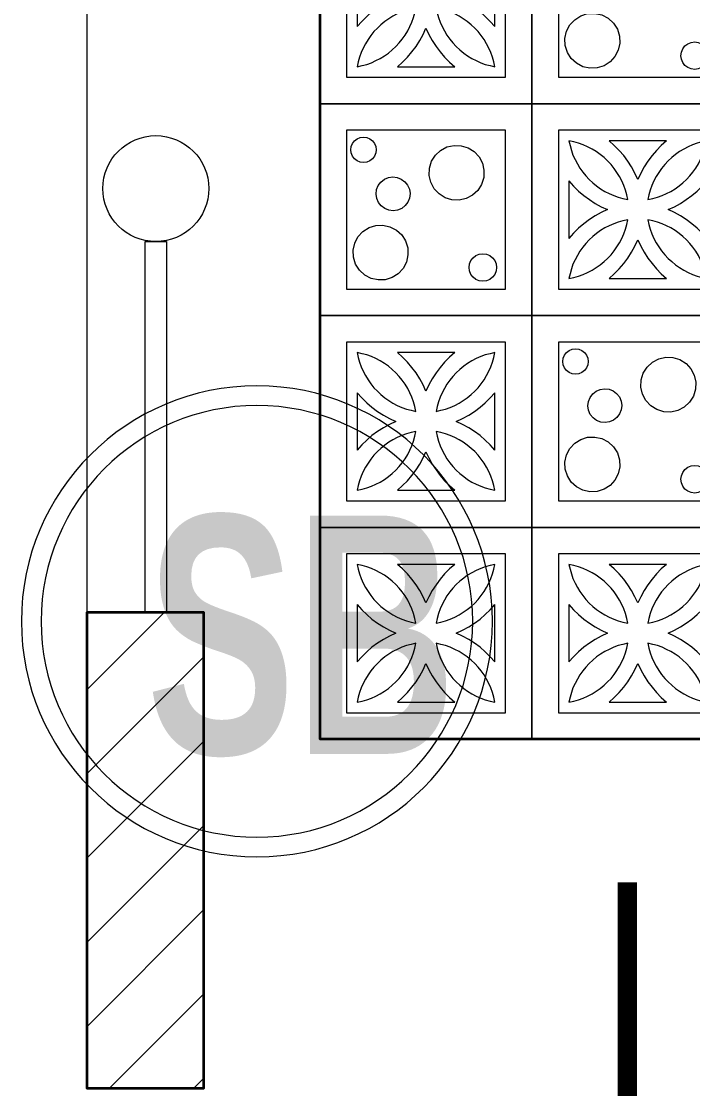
# Model space of a CAD drawing. Header units: millimetres. Extents: x 1336014 to 2939047, y -333549 to -60566.
# Drawn here: x 1468935 to 1469569, y -154093 to -153085 of the extents above; entities that cross this region are included whole.
import ezdxf

# ---------------------------------------------------------------- set-up
doc = ezdxf.new("R2010")
doc.units = ezdxf.units.MM
doc.header["$MEASUREMENT"] = 0
for name, color, linetype, lineweight in [('01.Cut', 255, 'Continuous', 35), ('02.Thay', 145, 'Continuous', 15), ('03.Manh', 251, 'Continuous', 13), ('09.Hatch', 250, 'Continuous', 5), ('CA.thay 145', 145, 'Continuous', 18), ('manh 08', 8, 'Continuous', 9), ('noi that 15', 15, 'Continuous', 9), ('thay 145', 145, 'Continuous', 18)]:
    doc.layers.add(name, color=color, linetype=linetype, lineweight=lineweight)
doc.layers.add('text', color=7, linetype='Continuous')
doc.styles.add('AVANTHB', font='')
doc.styles.get('AVANTHB').set_extended_font_data('.VnAvantH', bold=True)

# ---------------------------------------------------------------- blocks, each defined once
blk = doc.blocks.new('ewrw')
for p, q in [((-554.5, 1267.1), (-554.5, 1067.1)), ((-354.5, 1267.1), (-554.5, 1267.1)), ((-354.5, 1067.1), (-354.5, 1267.1)), ((-379.5, 1242.1), (-529.5, 1242.1)), ((-529.5, 1242.1), (-529.5, 1092.1)), ((-379.5, 1092.1), (-379.5, 1242.1)), ((-519.5, 1232.1), (-518.5, 1227.6)), ((-514.9, 1231.1), (-519.5, 1232.1)), ((-510.5, 1229.9), (-514.9, 1231.1)), ((-506.1, 1228.3), (-510.5, 1229.9)), ((-476.7, 1227.8), (-481.5, 1232.1)), ((-427.4, 1232.1), (-481.5, 1232.1)), ((-427.4, 1232.1), (-432.3, 1227.8)), ((-398.5, 1229.9), (-402.8, 1228.3)), ((-394, 1231.1), (-398.5, 1229.9)), ((-389.5, 1232.1), (-394, 1231.1)), ((-390.4, 1227.6), (-389.5, 1232.1)), ((-518.5, 1227.6), (-517.2, 1223.1)), ((-517.2, 1223.1), (-515.7, 1218.7)), ((-501.9, 1226.4), (-506.1, 1228.3)), ((-497.7, 1224.3), (-501.9, 1226.4)), ((-493.8, 1221.9), (-497.7, 1224.3)), ((-490, 1219.2), (-493.8, 1221.9)), ((-472.1, 1223.1), (-476.7, 1227.8)), ((-467.8, 1218.1), (-472.1, 1223.1)), ((-436.9, 1223.1), (-441.1, 1218.1)), ((-432.3, 1227.8), (-436.9, 1223.1)), ((-415.2, 1221.9), (-418.9, 1219.2)), ((-411.2, 1224.3), (-415.2, 1221.9)), ((-407.1, 1226.4), (-411.2, 1224.3)), ((-402.8, 1228.3), (-407.1, 1226.4)), ((-393.3, 1218.7), (-391.7, 1223.1)), ((-391.7, 1223.1), (-390.4, 1227.6)), ((-515.7, 1218.7), (-513.8, 1214.5)), ((-513.8, 1214.5), (-511.6, 1210.4)), ((-511.6, 1210.4), (-509.2, 1206.4)), ((-486.4, 1216.2), (-490, 1219.2)), ((-483, 1213.1), (-486.4, 1216.2)), ((-479.8, 1209.7), (-483, 1213.1)), ((-476.9, 1206.1), (-479.8, 1209.7)), ((-463.9, 1212.9), (-467.8, 1218.1)), ((-460.4, 1207.4), (-463.9, 1212.9)), ((-445, 1212.9), (-448.6, 1207.4)), ((-441.1, 1218.1), (-445, 1212.9)), ((-429.1, 1209.7), (-432, 1206.1)), ((-425.9, 1213.1), (-429.1, 1209.7)), ((-422.5, 1216.2), (-425.9, 1213.1)), ((-418.9, 1219.2), (-422.5, 1216.2)), ((-399.7, 1206.4), (-397.3, 1210.4)), ((-397.3, 1210.4), (-395.2, 1214.5)), ((-395.2, 1214.5), (-393.3, 1218.7)), ((-509.2, 1206.4), (-506.5, 1202.6)), ((-506.5, 1202.6), (-503.6, 1199)), ((-474.2, 1202.3), (-476.9, 1206.1)), ((-471.8, 1198.3), (-474.2, 1202.3)), ((-457.2, 1201.6), (-460.4, 1207.4)), ((-454.5, 1195.7), (-457.2, 1201.6)), ((-451.7, 1201.6), (-454.5, 1195.7)), ((-448.6, 1207.4), (-451.7, 1201.6)), ((-434.7, 1202.3), (-437.1, 1198.3)), ((-432, 1206.1), (-434.7, 1202.3)), ((-405.3, 1199), (-402.4, 1202.6)), ((-402.4, 1202.6), (-399.7, 1206.4)), ((-519.5, 1194.2), (-515.1, 1189.3)), ((-519.5, 1194.2), (-519.5, 1140)), ((-515.1, 1189.3), (-510.5, 1184.7)), ((-503.6, 1199), (-500.4, 1195.6)), ((-500.4, 1195.6), (-497, 1192.5)), ((-497, 1192.5), (-493.4, 1189.5)), ((-493.4, 1189.5), (-489.7, 1186.9)), ((-469.7, 1194.2), (-471.8, 1198.3)), ((-467.8, 1190), (-469.7, 1194.2)), ((-466.2, 1185.6), (-467.8, 1190)), ((-441.2, 1190), (-442.7, 1185.6)), ((-439.3, 1194.2), (-441.2, 1190)), ((-437.1, 1198.3), (-439.3, 1194.2)), ((-419.3, 1186.9), (-415.5, 1189.5)), ((-415.5, 1189.5), (-411.9, 1192.5)), ((-411.9, 1192.5), (-408.5, 1195.6)), ((-408.5, 1195.6), (-405.3, 1199)), ((-398.5, 1184.7), (-393.8, 1189.3)), ((-393.8, 1189.3), (-389.5, 1194.2)), ((-389.5, 1140), (-389.5, 1194.2)), ((-510.5, 1184.7), (-505.5, 1180.5)), ((-505.5, 1180.5), (-500.2, 1176.6)), ((-489.7, 1186.9), (-485.7, 1184.4)), ((-485.7, 1184.4), (-481.6, 1182.3)), ((-481.6, 1182.3), (-477.3, 1180.4)), ((-477.3, 1180.4), (-473, 1178.8)), ((-464.9, 1181.1), (-466.2, 1185.6)), ((-464, 1176.6), (-464.9, 1181.1)), ((-444, 1181.1), (-445, 1176.6)), ((-442.7, 1185.6), (-444, 1181.1)), ((-436, 1178.8), (-431.6, 1180.4)), ((-431.6, 1180.4), (-427.4, 1182.3)), ((-427.4, 1182.3), (-423.2, 1184.4)), ((-423.2, 1184.4), (-419.3, 1186.9)), ((-408.7, 1176.6), (-403.5, 1180.5)), ((-403.5, 1180.5), (-398.5, 1184.7)), ((-500.2, 1176.6), (-494.7, 1173)), ((-494.7, 1173), (-489, 1169.9)), ((-489, 1169.9), (-483.1, 1167.1)), ((-473, 1178.8), (-468.5, 1177.6)), ((-468.5, 1177.6), (-464, 1176.6)), ((-445, 1176.6), (-440.4, 1177.6)), ((-440.4, 1177.6), (-436, 1178.8)), ((-425.9, 1167.1), (-419.9, 1169.9)), ((-419.9, 1169.9), (-414.2, 1173)), ((-414.2, 1173), (-408.7, 1176.6)), ((-494.7, 1161.2), (-500.2, 1157.7)), ((-489, 1164.3), (-494.7, 1161.2)), ((-483.1, 1167.1), (-489, 1164.3)), ((-419.9, 1164.3), (-425.9, 1167.1)), ((-414.2, 1161.2), (-419.9, 1164.3)), ((-408.7, 1157.7), (-414.2, 1161.2)), ((-510.5, 1149.5), (-515.1, 1144.9)), ((-505.5, 1153.8), (-510.5, 1149.5)), ((-500.2, 1157.7), (-505.5, 1153.8)), ((-485.7, 1149.8), (-489.7, 1147.4)), ((-481.6, 1151.9), (-485.7, 1149.8)), ((-477.3, 1153.8), (-481.6, 1151.9)), ((-473, 1155.4), (-477.3, 1153.8)), ((-468.5, 1156.6), (-473, 1155.4)), ((-464, 1157.6), (-468.5, 1156.6)), ((-466.2, 1148.6), (-464.9, 1153.1)), ((-464.9, 1153.1), (-464, 1157.6)), ((-445, 1157.6), (-444, 1153.1)), ((-440.4, 1156.6), (-445, 1157.6)), ((-444, 1153.1), (-442.7, 1148.6)), ((-436, 1155.4), (-440.4, 1156.6)), ((-431.6, 1153.8), (-436, 1155.4)), ((-427.4, 1151.9), (-431.6, 1153.8)), ((-423.2, 1149.8), (-427.4, 1151.9)), ((-419.3, 1147.4), (-423.2, 1149.8)), ((-403.5, 1153.8), (-408.7, 1157.7)), ((-398.5, 1149.5), (-403.5, 1153.8)), ((-393.8, 1144.9), (-398.5, 1149.5)), ((-515.1, 1144.9), (-519.5, 1140)), ((-497, 1141.7), (-500.4, 1138.6)), ((-493.4, 1144.7), (-497, 1141.7)), ((-489.7, 1147.4), (-493.4, 1144.7)), ((-471.8, 1135.9), (-469.7, 1140)), ((-469.7, 1140), (-467.8, 1144.2)), ((-467.8, 1144.2), (-466.2, 1148.6)), ((-442.7, 1148.6), (-441.2, 1144.2)), ((-441.2, 1144.2), (-439.3, 1140)), ((-439.3, 1140), (-437.1, 1135.9)), ((-415.5, 1144.7), (-419.3, 1147.4)), ((-411.9, 1141.7), (-415.5, 1144.7)), ((-408.5, 1138.6), (-411.9, 1141.7)), ((-389.5, 1140), (-393.8, 1144.9)), ((-506.5, 1131.6), (-509.2, 1127.8)), ((-503.6, 1135.2), (-506.5, 1131.6)), ((-500.4, 1138.6), (-503.6, 1135.2)), ((-476.9, 1128.1), (-474.2, 1131.9)), ((-474.2, 1131.9), (-471.8, 1135.9)), ((-460.4, 1126.8), (-457.2, 1132.6)), ((-457.2, 1132.6), (-454.5, 1138.5)), ((-454.5, 1138.5), (-451.7, 1132.6)), ((-451.7, 1132.6), (-448.6, 1126.8)), ((-437.1, 1135.9), (-434.7, 1131.9)), ((-434.7, 1131.9), (-432, 1128.1)), ((-405.3, 1135.2), (-408.5, 1138.6)), ((-402.4, 1131.6), (-405.3, 1135.2)), ((-399.7, 1127.8), (-402.4, 1131.6)), ((-513.8, 1119.7), (-515.7, 1115.5)), ((-511.6, 1123.8), (-513.8, 1119.7)), ((-509.2, 1127.8), (-511.6, 1123.8)), ((-486.4, 1118), (-483, 1121.1)), ((-483, 1121.1), (-479.8, 1124.5)), ((-479.8, 1124.5), (-476.9, 1128.1)), ((-467.8, 1116.1), (-463.9, 1121.3)), ((-463.9, 1121.3), (-460.4, 1126.8)), ((-448.6, 1126.8), (-445, 1121.3)), ((-445, 1121.3), (-441.1, 1116.1)), ((-432, 1128.1), (-429.1, 1124.5)), ((-429.1, 1124.5), (-425.9, 1121.1)), ((-425.9, 1121.1), (-422.5, 1118)), ((-397.3, 1123.8), (-399.7, 1127.8)), ((-395.2, 1119.7), (-397.3, 1123.8)), ((-393.3, 1115.5), (-395.2, 1119.7)), ((-517.2, 1111.1), (-518.5, 1106.6)), ((-515.7, 1115.5), (-517.2, 1111.1)), ((-501.9, 1107.8), (-497.7, 1109.9)), ((-497.7, 1109.9), (-493.8, 1112.4)), ((-493.8, 1112.4), (-490, 1115)), ((-490, 1115), (-486.4, 1118)), ((-476.7, 1106.5), (-472.1, 1111.1)), ((-472.1, 1111.1), (-467.8, 1116.1)), ((-441.1, 1116.1), (-436.9, 1111.1)), ((-436.9, 1111.1), (-432.3, 1106.5)), ((-422.5, 1118), (-418.9, 1115)), ((-418.9, 1115), (-415.2, 1112.4)), ((-415.2, 1112.4), (-411.2, 1109.9)), ((-411.2, 1109.9), (-407.1, 1107.8)), ((-391.7, 1111.1), (-393.3, 1115.5)), ((-390.4, 1106.6), (-391.7, 1111.1)), ((-518.5, 1106.6), (-519.5, 1102.1)), ((-519.5, 1102.1), (-514.9, 1103.1)), ((-514.9, 1103.1), (-510.5, 1104.3)), ((-510.5, 1104.3), (-506.1, 1105.9)), ((-506.1, 1105.9), (-501.9, 1107.8)), ((-481.5, 1102.1), (-476.7, 1106.5)), ((-481.5, 1102.1), (-427.4, 1102.1)), ((-432.3, 1106.5), (-427.4, 1102.1)), ((-407.1, 1107.8), (-402.8, 1105.9)), ((-402.8, 1105.9), (-398.5, 1104.3)), ((-398.5, 1104.3), (-394, 1103.1)), ((-394, 1103.1), (-389.5, 1102.1)), ((-389.5, 1102.1), (-390.4, 1106.6)), ((-529.5, 1092.1), (-379.5, 1092.1)), ((-554.5, 1067.1), (-354.5, 1067.1))]:
    blk.add_line(p, q)
blk = doc.blocks.new('q\xadeqw')
for p, q in [((-554.5, 992.1), (-554.5, 792.1)), ((-354.5, 992.1), (-554.5, 992.1)), ((-354.5, 792.1), (-354.5, 992.1)), ((-379.5, 967.1), (-529.5, 967.1)), ((-529.5, 967.1), (-529.5, 817.1)), ((-521.9, 957.2), (-519.4, 959.1)), ((-519.4, 959.1), (-516.5, 960.3)), ((-516.5, 960.3), (-513.4, 960.7)), ((-513.4, 960.7), (-510.3, 960.3)), ((-510.3, 960.3), (-507.4, 959.1)), ((-507.4, 959.1), (-504.9, 957.2)), ((-379.5, 817.1), (-379.5, 967.1)), ((-525.4, 948.7), (-525, 951.8)), ((-525, 945.6), (-525.4, 948.7)), ((-525, 951.8), (-523.8, 954.7)), ((-523.8, 954.7), (-521.9, 957.2)), ((-504.9, 957.2), (-503, 954.7)), ((-503, 954.7), (-501.8, 951.8)), ((-501.8, 951.8), (-501.4, 948.7)), ((-501.4, 948.7), (-501.8, 945.6)), ((-445.6, 943.5), (-440.7, 948.1)), ((-440.7, 948.1), (-434.7, 951.3)), ((-434.7, 951.3), (-428, 952.8)), ((-428, 952.8), (-421.3, 952.5)), ((-421.3, 952.5), (-414.8, 950.5)), ((-414.8, 950.5), (-409, 946.9)), ((-523.8, 942.7), (-525, 945.6)), ((-521.9, 940.2), (-523.8, 942.7)), ((-519.4, 938.3), (-521.9, 940.2)), ((-516.5, 937.1), (-519.4, 938.3)), ((-507.4, 938.3), (-510.3, 937.1)), ((-504.9, 940.2), (-507.4, 938.3)), ((-503, 942.7), (-504.9, 940.2)), ((-501.8, 945.6), (-503, 942.7)), ((-451.3, 931.3), (-449.3, 937.8)), ((-449.3, 937.8), (-445.6, 943.5)), ((-409, 946.9), (-404.4, 941.9)), ((-404.4, 941.9), (-401.3, 935.9)), ((-513.4, 936.7), (-516.5, 937.1)), ((-510.3, 937.1), (-513.4, 936.7)), ((-451.5, 924.5), (-451.3, 931.3)), ((-401.3, 935.9), (-399.8, 929.3)), ((-399.8, 929.3), (-400, 922.5)), ((-499.6, 914.8), (-497.1, 918.2)), ((-497.1, 918.2), (-493.8, 920.8)), ((-493.8, 920.8), (-490, 922.4)), ((-490, 922.4), (-485.8, 923)), ((-485.8, 923), (-481.7, 922.5)), ((-481.7, 922.5), (-477.8, 921)), ((-477.8, 921), (-474.5, 918.5)), ((-474.5, 918.5), (-471.9, 915.2)), ((-450, 917.9), (-451.5, 924.5)), ((-446.9, 911.9), (-450, 917.9)), ((-400, 922.5), (-402, 916)), ((-501.6, 906.8), (-501.1, 911)), ((-501.1, 911), (-499.6, 914.8)), ((-471.9, 915.2), (-470.2, 911.4)), ((-470.2, 911.4), (-469.6, 907.3)), ((-469.6, 907.3), (-470.1, 903.1)), ((-442.2, 906.9), (-446.9, 911.9)), ((-405.6, 910.3), (-410.6, 905.7)), ((-402, 916), (-405.6, 910.3)), ((-501, 902.7), (-501.6, 906.8)), ((-499.4, 898.8), (-501, 902.7)), ((-496.8, 895.6), (-499.4, 898.8)), ((-471.7, 899.2), (-474.2, 895.9)), ((-470.1, 903.1), (-471.7, 899.2)), ((-436.5, 903.3), (-442.2, 906.9)), ((-430, 901.3), (-436.5, 903.3)), ((-423.2, 901), (-430, 901.3)), ((-416.6, 902.5), (-423.2, 901)), ((-410.6, 905.7), (-416.6, 902.5)), ((-493.4, 893.1), (-496.8, 895.6)), ((-489.5, 891.5), (-493.4, 893.1)), ((-485.4, 891), (-489.5, 891.5)), ((-481.3, 891.6), (-485.4, 891)), ((-477.4, 893.3), (-481.3, 891.6)), ((-474.2, 895.9), (-477.4, 893.3)), ((-508.3, 875.1), (-501.9, 877.2)), ((-501.9, 877.2), (-495.1, 877.4)), ((-495.1, 877.4), (-488.5, 876)), ((-518.7, 866.5), (-514.1, 871.5)), ((-514.1, 871.5), (-508.3, 875.1)), ((-488.5, 876), (-482.4, 872.8)), ((-482.4, 872.8), (-477.4, 868.2)), ((-477.4, 868.2), (-473.8, 862.5)), ((-523.3, 853.8), (-521.8, 860.5)), ((-521.8, 860.5), (-518.7, 866.5)), ((-473.8, 862.5), (-471.8, 856)), ((-523, 847.1), (-523.3, 853.8)), ((-521, 840.6), (-523, 847.1)), ((-471.5, 849.3), (-473, 842.6)), ((-471.8, 856), (-471.5, 849.3)), ((-412.1, 844), (-410, 846.7)), ((-410, 846.7), (-407.3, 848.8)), ((-407.3, 848.8), (-404.2, 850.1)), ((-404.2, 850.1), (-400.8, 850.5)), ((-400.8, 850.5), (-397.5, 850.1)), ((-397.5, 850.1), (-394.3, 848.8)), ((-394.3, 848.8), (-391.6, 846.7)), ((-391.6, 846.7), (-389.6, 844)), ((-517.3, 834.9), (-521, 840.6)), ((-476.1, 836.6), (-480.7, 831.6)), ((-473, 842.6), (-476.1, 836.6)), ((-413.8, 837.5), (-413.4, 840.9)), ((-413.4, 834.2), (-413.8, 837.5)), ((-413.4, 840.9), (-412.1, 844)), ((-389.6, 844), (-388.3, 840.9)), ((-388.3, 840.9), (-387.8, 837.5)), ((-387.8, 837.5), (-388.3, 834.2)), ((-512.3, 830.3), (-517.3, 834.9)), ((-506.3, 827.1), (-512.3, 830.3)), ((-499.7, 825.7), (-506.3, 827.1)), ((-486.4, 828), (-492.9, 825.9)), ((-480.7, 831.6), (-486.4, 828)), ((-412.1, 831), (-413.4, 834.2)), ((-410, 828.3), (-412.1, 831)), ((-407.3, 826.3), (-410, 828.3)), ((-391.6, 828.3), (-394.3, 826.3)), ((-389.6, 831), (-391.6, 828.3)), ((-388.3, 834.2), (-389.6, 831)), ((-529.5, 817.1), (-379.5, 817.1)), ((-492.9, 825.9), (-499.7, 825.7)), ((-404.2, 825), (-407.3, 826.3)), ((-400.8, 824.5), (-404.2, 825)), ((-397.5, 825), (-400.8, 824.5)), ((-394.3, 826.3), (-397.5, 825)), ((-554.5, 792.1), (-354.5, 792.1))]:
    blk.add_line(p, q)
blk = doc.blocks.new('\xadqerqwr')
at = {"layer": '01.Cut'}
blk.add_lwpolyline([(-300, 2600), (300, 2600), (300, 0), (-300, 0)], close=True, dxfattribs=at)
for name, p in [('ewrw', (254.5, -467.1)), ('q\xadeqw', (454.5, -192.1)), ('q\xadeqw', (254.5, -392.1)), ('ewrw', (454.5, -667.1)), ('ewrw', (254.5, -867.1)), ('q\xadeqw', (454.5, -592.1)), ('ewrw', (254.5, -1067.1)), ('ewrw', (454.5, -1067.1))]:
    blk.add_blockref(name, p)
blk = doc.blocks.new('A$C31C4286B')
at = {"layer": 'manh 08', "color": 8}
blk.add_circle((491.9, 947.5), 273.7, dxfattribs=at)
at = {"layer": 'noi that 15', "color": 2, "ltscale": 5}
blk.add_lwpolyline([(61.5, 644.2, 22.4, 22.4, 0), (61.5, -193.7, 22.4, 22.4, 0), (0, -193.7, 0, 0, 0), (0, 947.5, 0, 0, 0), (218.3, 947.5, 0, 0, 0)], format="xyseb", dxfattribs=at)
at = {"layer": 'thay 145'}
blk.add_circle((491.9, 947.5), 250.8, dxfattribs=at)

msp = doc.modelspace()

# ---------------------------------------------------------------- hatches: boundary and pattern name
at = {"layer": '09.Hatch', "ltscale": 50}
h = msp.add_hatch(dxfattribs=at)
h.set_pattern_fill('TUONGXAY', color=256, scale=450, style=0)
h.set_pattern_definition([(45, (553958.77, -172788.295), (-39.7747564, 39.7747564), [])])
h.paths.add_polyline_path([(1468997.5, -153642.7), (1469107.4, -153642.7), (1469107.4, -154092.7), (1468997.5, -154092.7)])

# ---------------------------------------------------------------- linework, layer by layer
at = {"layer": '01.Cut'}
msp.add_lwpolyline([(1468997.5, -154092.7), (1468997.5, -153642.7), (1469107.5, -153642.7), (1469107.4, -154092.7)], dxfattribs=at)
msp.add_lwpolyline([(1468997.5, -153642.7), (1469107.4, -153642.7), (1469107.4, -154092.7), (1468997.5, -154092.7)], close=True, dxfattribs=at)
at = {"layer": '02.Thay'}
msp.add_lwpolyline([(1468997.5, -153642.7), (1468997.5, -150942.7)], dxfattribs=at)
at = {"layer": '03.Manh'}
for p, q in [((1469052.4, -153642.7), (1469052.4, -153292.8)), ((1469052.4, -153292.8), (1469072.4, -153292.8))]:
    msp.add_line(p, q, dxfattribs=at)
at = {"layer": '03.Manh', "ltscale": 200}
msp.add_line((1469072.4, -153292.8), (1469072.4, -153642.7), dxfattribs=at)
msp.add_circle((1469062.4, -153242.8), 50, dxfattribs=at)

# ---------------------------------------------------------------- block references
at = {"layer": '03.Manh'}
msp.add_blockref('\xadqerqwr', (1469517.5, -153762.7), dxfattribs=at)
at = {"layer": 'CA.thay 145', "xscale": -0.8125000004656603, "yscale": 0.8125000002641721, "zscale": 0.8125000001261157}
msp.add_blockref('A$C31C4286B', (1469557.5, -154421.3), dxfattribs=at)

# ---------------------------------------------------------------- texts
at = {"layer": 'text', "style": 'AVANTHB', "width": 0.7}
msp.add_text('sB', height=225, dxfattribs=at).set_placement((1469053.5, -153776.6))

doc.saveas('drawing.dxf')
